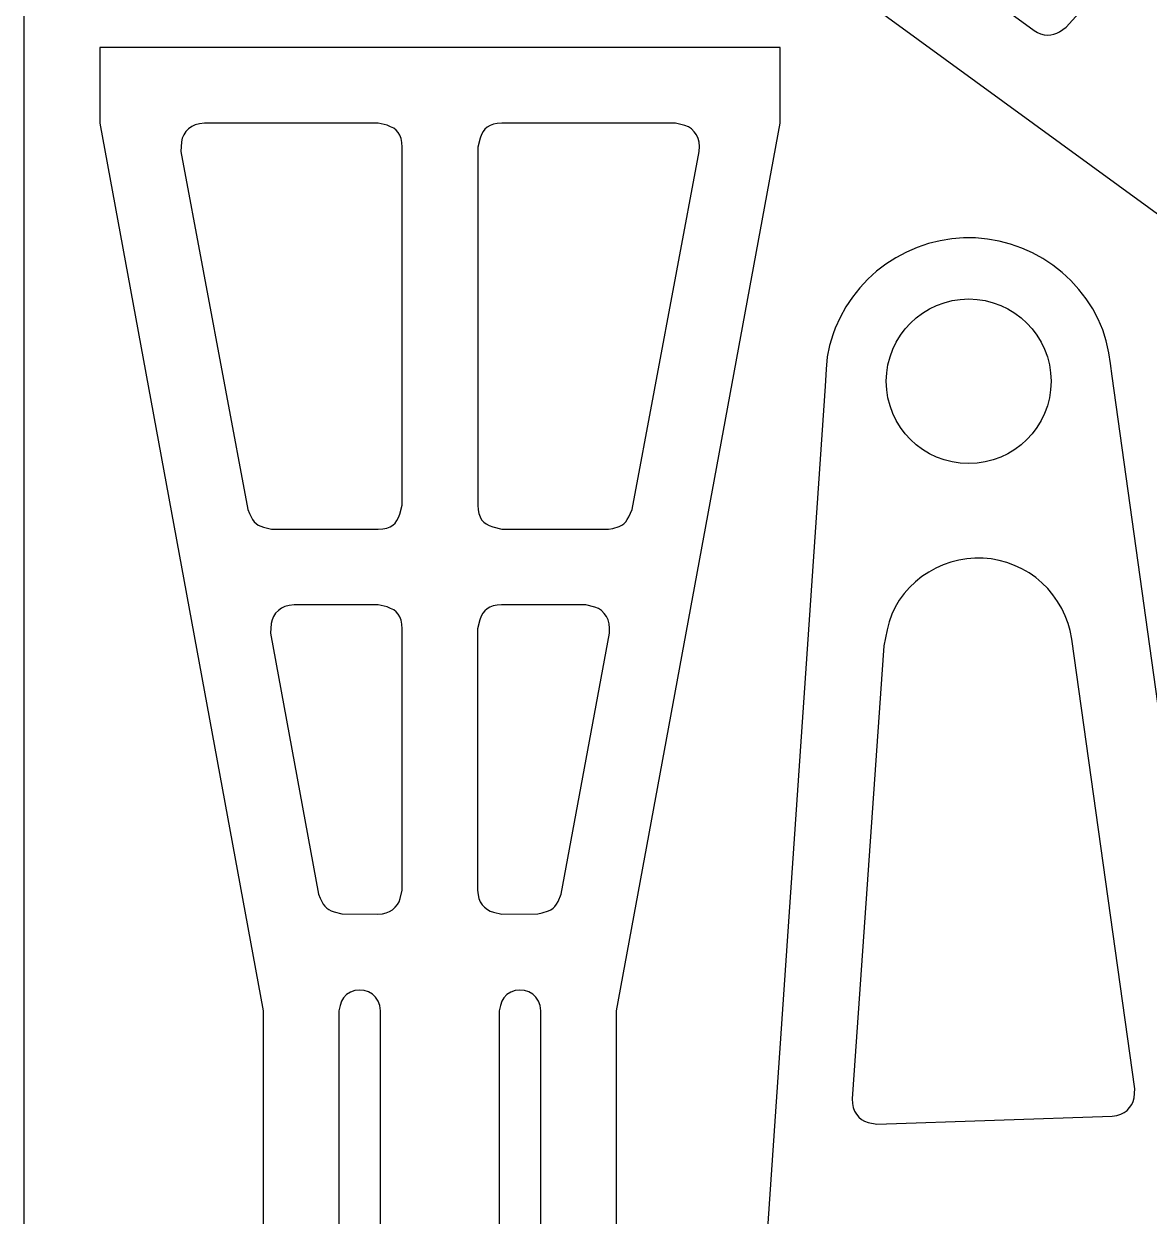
# Model space of a CAD drawing. Extents: x -26 to 610, y -14 to 610.
# Drawn here: x 0 to 74.4, y 453 to 532 of the extents above; entities that cross this region are included whole.
import ezdxf

# ---------------------------------------------------------------- set-up
doc = ezdxf.new("R2010")
doc.units = 0
doc.layers.add('default', color=7, linetype='CONTINUOUS')
doc.layers.add('offset', color=7, linetype='CONTINUOUS')

# ---------------------------------------------------------------- blocks, each defined once
blk = doc.blocks.new('Q1249')
at = {"layer": 'MATERIAL', "color": 5, "linetype": 'CONTINUOUS'}
blk.add_line((0, 609.6), (0, 0), dxfattribs=at)
blk = doc.blocks.new('p1')
at = {"layer": 'HOLE', "color": 18, "linetype": 'CONTINUOUS'}
for p, q in [((-103.37104, 16.646556), (-103.504023, 16.446466)), ((-103.188535, 16.829909), (-103.37104, 16.646556)), ((-102.974753, 16.984792), (-103.188535, 16.829909)), ((-102.749598, 17.092243), (-102.974753, 16.984792)), ((-102.500329, 17.155623), (-102.749598, 17.092243)), ((-102.214206, 17.178293), (-102.500329, 17.155623)), ((-101.878488, 17.163615), (-102.214206, 17.178293)), ((-78.173373, 12.725422), (-101.878488, 17.163615)), ((-103.602712, 16.215434), (-103.758131, 15.603723)), ((-103.504023, 16.446466), (-103.602712, 16.215434)), ((-103.758131, 15.603723), (-103.761722, 4.103701)), ((-77.692746, 12.510712), (-78.173373, 12.725422)), ((-77.511563, 12.407378), (-77.692746, 12.510712)), ((-77.3631, 12.29823), (-77.511563, 12.407378)), ((-77.242331, 12.1769), (-77.3631, 12.29823)), ((-77.144231, 12.037015), (-77.242331, 12.1769)), ((-77.063775, 11.872207), (-77.144231, 12.037015)), ((-76.935693, 11.442339), (-77.063775, 11.872207)), ((-76.878017, 11.164539), (-76.935693, 11.442339)), ((-76.880224, 4.095306), (-76.878017, 11.164539)), ((-70.873048, 11.143856), (-71.097629, 11.036071)), ((-70.6243, 11.207764), (-70.873048, 11.143856)), ((-70.338695, 11.23112), (-70.6243, 11.207764)), ((-70.003545, 11.217242), (-70.338695, 11.23112)), ((-52.721922, 8.035532), (-70.003545, 11.217242)), ((-71.723452, 10.267198), (-71.878487, 9.656478)), ((-71.625093, 10.497924), (-71.723452, 10.267198)), ((-71.492583, 10.697822), (-71.625093, 10.497924)), ((-71.310729, 10.881091), (-71.492583, 10.697822)), ((-71.097629, 11.036071), (-71.310729, 10.881091)), ((-71.878487, 9.656478), (-71.880225, 4.093745)), ((-52.24318, 7.823778), (-52.721922, 8.035532)), ((-52.062395, 7.721831), (-52.24318, 7.823778)), ((-51.913973, 7.614074), (-52.062395, 7.721831)), ((-51.792895, 7.49418), (-51.913973, 7.614074)), ((-51.694141, 7.355825), (-51.792895, 7.49418)), ((-51.61269, 7.192687), (-51.694141, 7.355825)), ((-51.481618, 6.766759), (-51.61269, 7.192687)), ((-51.421957, 6.491322), (-51.481618, 6.766759)), ((-51.396324, 4.104895), (-51.421957, 6.491322)), ((-45.900464, 6.362497), (-46.104717, 6.14807)), ((-45.645885, 6.529017), (-45.900464, 6.362497)), ((-45.344543, 6.638837), (-45.645885, 6.529017)), ((-45, 6.683164), (-45.344543, 6.638837)), ((45, 6.683164), (-45, 6.683164)), ((-46.347995, 5.61067), (-46.379893, 5.305285)), ((-46.255081, 5.89453), (-46.347995, 5.61067)), ((-46.104717, 6.14807), (-46.255081, 5.89453)), ((-46.379893, 5.305285), (-46.343975, 4.992025)), ((-46.343975, 4.992025), (-46.240776, 4.694081)), ((-103.761722, 4.103701), (-103.73557, 3.801522)), ((-77.031146, 3.510928), (-76.880224, 4.095306)), ((-71.880225, 4.093745), (-71.854072, 3.791566)), ((-51.523535, 3.550513), (-51.396324, 4.104895)), ((-46.240776, 4.694081), (-46.077742, 4.434551)), ((-46.077742, 4.434551), (-45.867989, 4.23685)), ((-45.867989, 4.23685), (-45.637434, 4.10549)), ((-45.637434, 4.10549), (-45.359448, 4.011531)), ((-45.359448, 4.011531), (-45, 3.923438)), ((-103.73557, 3.801522), (-103.684439, 3.543808)), ((-103.684439, 3.543808), (-103.606651, 3.325833)), ((-103.606651, 3.325833), (-103.500527, 3.14287)), ((-77.227598, 3.073469), (-77.121318, 3.274673)), ((-77.121318, 3.274673), (-77.031146, 3.510928)), ((-71.854072, 3.791566), (-71.802942, 3.533852)), ((-71.802942, 3.533852), (-71.725153, 3.315877)), ((-71.725153, 3.315877), (-71.619029, 3.132915)), ((-51.706691, 3.148439), (-51.601522, 3.337555)), ((-51.601522, 3.337555), (-51.523535, 3.550513)), ((-45, 3.923438), (45, 3.923438)), ((-103.500527, 3.14287), (-103.364388, 2.990194)), ((-103.364388, 2.990194), (-103.196556, 2.863079)), ((-103.196556, 2.863079), (-102.995351, 2.756798)), ((-102.995351, 2.756798), (-102.759096, 2.666626)), ((-102.759096, 2.666626), (-102.174718, 2.515705)), ((-102.174718, 2.515705), (-78.46822, 2.508302)), ((-78.46822, 2.508302), (-78.166041, 2.534454)), ((-78.166041, 2.534454), (-77.908327, 2.585585)), ((-77.908327, 2.585585), (-77.690352, 2.663373)), ((-77.690352, 2.663373), (-77.507389, 2.769497)), ((-77.507389, 2.769497), (-77.354713, 2.905636)), ((-77.354713, 2.905636), (-77.227598, 3.073469)), ((-71.619029, 3.132915), (-71.48289, 2.980239)), ((-71.48289, 2.980239), (-71.315058, 2.853123)), ((-71.315058, 2.853123), (-71.113854, 2.746843)), ((-71.113854, 2.746843), (-70.877598, 2.656671)), ((-70.877598, 2.656671), (-70.29322, 2.505749)), ((-70.29322, 2.505749), (-52.984228, 2.500344)), ((-52.984228, 2.500344), (-52.687855, 2.530015)), ((-52.687855, 2.530015), (-52.435833, 2.590005)), ((-52.435833, 2.590005), (-52.218798, 2.682018)), ((-52.218798, 2.682018), (-52.027389, 2.807758)), ((-52.027389, 2.807758), (-51.852241, 2.968928)), ((-51.852241, 2.968928), (-51.706691, 3.148439)), ((-103.415944, -3.049353), (-103.522162, -3.250591)), ((-103.288881, -2.881481), (-103.415944, -3.049353)), ((-103.136248, -2.745294), (-103.288881, -2.881481)), ((-102.953318, -2.639113), (-103.136248, -2.745294)), ((-102.735367, -2.561257), (-102.953318, -2.639113)), ((-102.477669, -2.510046), (-102.735367, -2.561257)), ((-102.175499, -2.483799), (-102.477669, -2.510046)), ((-78.468999, -2.483799), (-102.175499, -2.483799)), ((-77.884574, -2.634538), (-78.468999, -2.483799)), ((-77.648291, -2.724636), (-77.884574, -2.634538)), ((-77.447053, -2.830854), (-77.648291, -2.724636)), ((-77.279181, -2.957917), (-77.447053, -2.830854)), ((-77.142995, -3.11055), (-77.279181, -2.957917)), ((-77.036813, -3.29348), (-77.142995, -3.11055)), ((-71.534445, -3.049353), (-71.640662, -3.250591)), ((-71.407382, -2.881481), (-71.534445, -3.049353)), ((-71.254748, -2.745294), (-71.407382, -2.881481)), ((-71.071819, -2.639113), (-71.254748, -2.745294)), ((-70.853868, -2.561257), (-71.071819, -2.639113)), ((-70.59617, -2.510046), (-70.853868, -2.561257)), ((-70.293999, -2.483799), (-70.59617, -2.510046)), ((-52.985007, -2.483799), (-70.293999, -2.483799)), ((-52.432024, -2.616957), (-52.985007, -2.483799)), ((-52.219916, -2.697226), (-52.432024, -2.616957)), ((-52.031939, -2.804421), (-52.219916, -2.697226)), ((-51.854002, -2.95189), (-52.031939, -2.804421)), ((-51.694722, -3.128759), (-51.854002, -2.95189)), ((-51.571046, -3.321508), (-51.694722, -3.128759)), ((-103.61226, -3.486874), (-103.762999, -4.071299)), ((-103.522162, -3.250591), (-103.61226, -3.486874)), ((-76.958957, -3.511431), (-77.036813, -3.29348)), ((-76.907746, -3.769129), (-76.958957, -3.511431)), ((-76.881499, -4.071299), (-76.907746, -3.769129)), ((-71.73076, -3.486874), (-71.881499, -4.071299)), ((-71.640662, -3.250591), (-71.73076, -3.486874)), ((-51.481369, -3.539518), (-51.571046, -3.321508)), ((-51.424089, -3.79217), (-51.481369, -3.539518)), ((-51.397604, -4.088845), (-51.424089, -3.79217)), ((-45, -3.923438), (-45.344543, -3.967764)), ((45, -3.923438), (-45, -3.923438)), ((-103.762999, -4.071299), (-103.762999, -9.983019)), ((-76.881499, -11.140532), (-76.881499, -4.071299)), ((-71.881499, -4.071299), (-71.881499, -9.634032)), ((-51.423981, -6.475264), (-51.397604, -4.088845)), ((-46.255081, -4.712072), (-46.347995, -4.995932)), ((-46.104717, -4.458532), (-46.255081, -4.712072)), ((-45.900464, -4.244105), (-46.104717, -4.458532)), ((-45.645885, -4.077584), (-45.900464, -4.244105)), ((-45.344543, -3.967764), (-45.645885, -4.077584)), ((-46.347995, -4.995932), (-46.379893, -5.301317)), ((-46.379893, -5.301317), (-46.343975, -5.614577)), ((-46.343975, -5.614577), (-46.240776, -5.912521)), ((-46.240776, -5.912521), (-46.077742, -6.172051)), ((-46.077742, -6.172051), (-45.867989, -6.369752)), ((-51.620863, -7.178557), (-51.551171, -6.983059)), ((-51.551171, -6.983059), (-51.423981, -6.475264)), ((-45.867989, -6.369752), (-45.637434, -6.501111)), ((-45.637434, -6.501111), (-45.359448, -6.595071)), ((-45.359448, -6.595071), (-45, -6.683164)), ((-45, -6.683164), (45, -6.683164)), ((-52.463163, -7.913402), (-52.065755, -7.711755)), ((-52.065755, -7.711755), (-51.918858, -7.603728)), ((-51.918858, -7.603728), (-51.799329, -7.482868)), ((-51.799329, -7.482868), (-51.70179, -7.343153)), ((-51.70179, -7.343153), (-51.620863, -7.178557)), ((-70.007044, -11.195382), (-52.724429, -8.019068)), ((-52.724429, -8.019068), (-52.463163, -7.913402)), ((-103.762999, -9.983019), (-103.762999, -10.002009)), ((-103.762999, -10.002009), (-103.762999, -15.571322)), ((-71.881499, -9.634032), (-71.834463, -9.966155)), ((-71.834463, -9.966155), (-71.75978, -10.242811)), ((-71.75978, -10.242811), (-71.651888, -10.475876)), ((-71.651888, -10.475876), (-71.505221, -10.677228)), ((-71.505221, -10.677228), (-71.314217, -10.858744)), ((-71.314217, -10.858744), (-71.10105, -11.004408)), ((-71.10105, -11.004408), (-70.880463, -11.098533)), ((-77.072321, -11.849568), (-77.004094, -11.652463)), ((-77.004094, -11.652463), (-76.881499, -11.140532)), ((-70.880463, -11.098533), (-70.635742, -11.15349)), ((-70.635742, -11.15349), (-70.007044, -11.195382)), ((-78.177343, -12.701011), (-77.914901, -12.593196)), ((-77.914901, -12.593196), (-77.515946, -12.388195)), ((-77.515946, -12.388195), (-77.368759, -12.278784)), ((-77.368759, -12.278784), (-77.249316, -12.156617)), ((-77.249316, -12.156617), (-77.152283, -12.015582)), ((-77.152283, -12.015582), (-77.072321, -11.849568)), ((-101.883842, -17.131801), (-78.177343, -12.701011)), ((-103.762999, -15.571322), (-103.715645, -15.904008)), ((-103.715645, -15.904008), (-103.640707, -16.181073)), ((-103.640707, -16.181073), (-103.532538, -16.414421)), ((-103.532538, -16.414421), (-103.385487, -16.615957)), ((-103.385487, -16.615957), (-103.193907, -16.797585)), ((-103.193907, -16.797585), (-102.9801, -16.943231)), ((-102.9801, -16.943231), (-102.758955, -17.03712)), ((-102.758955, -17.03712), (-102.513707, -17.091608)), ((-102.513707, -17.091608), (-101.883842, -17.131801))]:
    blk.add_line(p, q, dxfattribs=at)
at = {"layer": 'MATERIAL', "color": 5, "linetype": 'CONTINUOUS'}
for p, q in [((-103.762999, 22.516981), (-108.762999, 22.516981)), ((-108.762999, 22.516981), (-108.762999, -22.483019)), ((-45, 11.683164), (-103.762999, 22.516981)), ((45, 11.683164), (-45, 11.683164)), ((-103.762999, -22.483019), (-45, -11.683164)), ((-45, -11.683164), (45, -11.683164)), ((-108.762999, -22.483019), (-103.762999, -22.483019))]:
    blk.add_line(p, q, dxfattribs=at)
at = {"layer": 'offset', "color": 1, "linetype": 'CONTINUOUS'}
for p, q in [((-103.762999, 22.516981), (-108.762999, 22.516981)), ((-108.762999, 22.516981), (-108.762999, -22.483019)), ((-45, 11.683164), (-103.762999, 22.516981)), ((45, 11.683164), (-45, 11.683164)), ((-103.762999, -22.483019), (-45, -11.683164)), ((-45, -11.683164), (45, -11.683164)), ((-108.762999, -22.483019), (-103.762999, -22.483019))]:
    blk.add_line(p, q, dxfattribs=at)
blk = doc.blocks.new('p5')
at = {"layer": 'HOLE', "color": 18, "linetype": 'CONTINUOUS'}
for p, q in [((-75.230525, -8.497155), (-75.230525, -6.62886)), ((-75.351957, -9.01253), (-75.230525, -8.497155)), ((-75.638034, -9.560823), (-75.51407, -9.390605)), ((-75.51407, -9.390605), (-75.422398, -9.212197)), ((-75.422398, -9.212197), (-75.351957, -9.01253)), ((-106.104458, -13.126789), (-76.654458, -10.076206)), ((-76.654458, -10.076206), (-76.411322, -10.031194)), ((-76.411322, -10.031194), (-76.185209, -9.955596)), ((-76.185209, -9.955596), (-75.979021, -9.850966)), ((-75.979021, -9.850966), (-75.795662, -9.718857)), ((-75.795662, -9.718857), (-75.638034, -9.560823))]:
    blk.add_line(p, q, dxfattribs=at)
at = {"layer": 'MATERIAL', "color": 5, "linetype": 'CONTINUOUS'}
blk.add_line((-143.636775, -22.04136), (-31.979082, -10.475225), dxfattribs=at)
at = {"layer": 'offset', "color": 1, "linetype": 'CONTINUOUS'}
blk.add_line((-143.636775, -22.04136), (-31.979082, -10.475225), dxfattribs=at)
blk = doc.blocks.new('p4')
at = {"layer": 'HOLE', "color": 18, "linetype": 'CONTINUOUS'}
for p, q in [((47.183956, 9.358046), (17.302023, 6.215313)), ((47.78127, 9.274792), (47.183956, 9.358046)), ((48.012237, 9.208493), (47.78127, 9.274792)), ((48.218557, 9.10888), (48.012237, 9.208493)), ((48.415591, 8.963307), (48.218557, 9.10888)), ((48.592144, 8.785172), (48.415591, 8.963307)), ((48.729114, 8.588863), (48.592144, 8.785172)), ((48.829999, 8.363217), (48.729114, 8.588863)), ((48.898295, 8.097068), (48.829999, 8.363217)), ((48.9375, 7.779254), (48.898295, 8.097068)), ((48.9375, -7.779257), (48.9375, 7.779254)), ((15.241981, 5.629469), (14.767404, 5.373451)), ((15.738087, 5.844261), (15.241981, 5.629469)), ((16.247866, 6.014), (15.738087, 5.844261)), ((16.724391, 6.128199), (16.247866, 6.014)), ((17.302023, 6.215313), (16.724391, 6.128199)), ((13.892636, 4.745019), (13.498865, 4.377465)), ((14.31657, 5.077834), (13.892636, 4.745019)), ((14.767404, 5.373451), (14.31657, 5.077834)), ((13.138649, 3.977524), (12.815331, 3.547478)), ((13.498865, 4.377465), (13.138649, 3.977524)), ((12.815331, 3.547478), (12.530525, 3.090875)), ((12.285641, 2.611419), (12.082087, 2.112818)), ((12.530525, 3.090875), (12.285641, 2.611419)), ((11.921271, 1.598778), (11.804603, 1.073003)), ((12.082087, 2.112818), (11.921271, 1.598778)), ((11.804603, 1.073003), (11.733491, 0.5392)), ((11.733491, 0.5392), (11.709343, 0.001075)), ((11.709343, 0.001075), (11.733019, -0.536447)), ((11.733019, -0.536447), (11.803556, -1.068764)), ((11.803556, -1.068764), (11.919633, -1.592656)), ((11.919633, -1.592656), (12.079929, -2.104902)), ((12.079929, -2.104902), (12.283124, -2.60228)), ((12.283124, -2.60228), (12.527896, -3.081572)), ((12.527896, -3.081572), (12.812925, -3.539555)), ((12.812925, -3.539555), (13.13689, -3.973008)), ((13.13689, -3.973008), (13.498504, -4.378948)), ((13.498504, -4.378948), (13.894982, -4.754029)), ((13.894982, -4.754029), (14.320742, -5.091337)), ((14.320742, -5.091337), (14.769985, -5.383549)), ((14.769985, -5.383549), (15.236326, -5.623354)), ((15.236326, -5.623354), (15.717192, -5.812516)), ((15.717192, -5.812516), (16.254538, -5.97401)), ((16.254538, -5.97401), (17.302048, -6.215374)), ((17.302048, -6.215374), (47.183959, -9.35805)), ((48.792227, -8.364587), (48.9375, -7.779257)), ((48.581487, -8.782122), (48.702133, -8.587352)), ((48.702133, -8.587352), (48.792227, -8.364587)), ((47.183959, -9.35805), (47.50413, -9.352301)), ((47.50413, -9.352301), (47.775961, -9.312217)), ((47.775961, -9.312217), (48.010922, -9.235487)), ((48.010922, -9.235487), (48.22048, -9.119801)), ((48.22048, -9.119801), (48.416104, -8.962848)), ((48.416104, -8.962848), (48.581487, -8.782122))]:
    blk.add_line(p, q, dxfattribs=at)
blk.add_circle((-0.000081, -0.000072), 5.449339, dxfattribs=at)
at = {"layer": 'MATERIAL', "color": 5, "linetype": 'CONTINUOUS'}
for p, q in [((125.5, 22.5), (0, 9.5)), ((0, 9.5), (-0.859866, 9.424547)), ((-3.811971, 8.712018), (-4.507951, 8.368907)), ((-3.099782, 8.986168), (-3.811971, 8.712018)), ((-2.351671, 9.193252), (-3.099782, 8.986168)), ((-1.563444, 9.338075), (-2.351671, 9.193252)), ((-0.859866, 9.424547), (-1.563444, 9.338075)), ((-5.182769, 7.962756), (-5.827386, 7.500222)), ((-4.507951, 8.368907), (-5.182769, 7.962756)), ((-5.827386, 7.500222), (-6.432759, 6.98796)), ((-6.99038, 6.431746), (-7.497081, 5.83218)), ((-6.432759, 6.98796), (-6.99038, 6.431746)), ((-7.497081, 5.83218), (-7.951209, 5.193068)), ((-7.951209, 5.193068), (-8.350882, 4.519016)), ((-8.350882, 4.519016), (-8.694214, 3.814625)), ((-8.694214, 3.814625), (-8.979322, 3.084498)), ((-8.979322, 3.084498), (-9.204322, 2.33324)), ((-9.204322, 2.33324), (-9.367329, 1.565452)), ((-9.367329, 1.565452), (-9.46646, 0.785738)), ((-9.46646, 0.785738), (-9.499831, -0.001299)), ((-9.499831, -0.001299), (-9.465709, -0.788818)), ((-9.465709, -0.788818), (-9.365105, -1.569753)), ((-9.365105, -1.569753), (-9.200244, -2.339166)), ((-9.200244, -2.339166), (-8.973352, -3.092117)), ((-8.973352, -3.092117), (-8.686655, -3.823666)), ((-8.686655, -3.823666), (-8.342379, -4.528875)), ((-8.342379, -4.528875), (-7.94275, -5.202803)), ((-7.94275, -5.202803), (-7.489994, -5.840512)), ((-7.489994, -5.840512), (-6.986336, -6.437063)), ((-6.986336, -6.437063), (-6.434265, -6.988208)), ((-6.434265, -6.988208), (-5.837903, -7.493769)), ((-5.837903, -7.493769), (-5.200589, -7.95104)), ((-5.200589, -7.95104), (-4.525437, -8.356688)), ((-4.525437, -8.356688), (-3.81556, -8.707382)), ((-3.81556, -8.707382), (-3.447145, -8.860985)), ((-3.447145, -8.860985), (-2.678941, -9.117485)), ((-2.678941, -9.117485), (-1.937603, -9.293113)), ((-1.937603, -9.293113), (-1.13457, -9.40583)), ((-1.13457, -9.40583), (0, -9.5)), ((0, -9.5), (125.5, -22.5))]:
    blk.add_line(p, q, dxfattribs=at)
at = {"layer": 'offset', "color": 1, "linetype": 'CONTINUOUS'}
for p, q in [((125.5, 22.5), (0, 9.5)), ((0, 9.5), (-0.859866, 9.424547)), ((-3.811971, 8.712018), (-4.507951, 8.368907)), ((-3.099782, 8.986168), (-3.811971, 8.712018)), ((-2.351671, 9.193252), (-3.099782, 8.986168)), ((-1.563444, 9.338075), (-2.351671, 9.193252)), ((-0.859866, 9.424547), (-1.563444, 9.338075)), ((-5.182769, 7.962756), (-5.827386, 7.500222)), ((-4.507951, 8.368907), (-5.182769, 7.962756)), ((-5.827386, 7.500222), (-6.432759, 6.98796)), ((-6.99038, 6.431746), (-7.497081, 5.83218)), ((-6.432759, 6.98796), (-6.99038, 6.431746)), ((-7.497081, 5.83218), (-7.951209, 5.193068)), ((-7.951209, 5.193068), (-8.350882, 4.519016)), ((-8.350882, 4.519016), (-8.694214, 3.814625)), ((-8.694214, 3.814625), (-8.979322, 3.084498)), ((-8.979322, 3.084498), (-9.204322, 2.33324)), ((-9.204322, 2.33324), (-9.367329, 1.565452)), ((-9.367329, 1.565452), (-9.46646, 0.785738)), ((-9.46646, 0.785738), (-9.499831, -0.001299)), ((-9.499831, -0.001299), (-9.465709, -0.788818)), ((-9.465709, -0.788818), (-9.365105, -1.569753)), ((-9.365105, -1.569753), (-9.200244, -2.339166)), ((-9.200244, -2.339166), (-8.973352, -3.092117)), ((-8.973352, -3.092117), (-8.686655, -3.823666)), ((-8.686655, -3.823666), (-8.342379, -4.528875)), ((-8.342379, -4.528875), (-7.94275, -5.202803)), ((-7.94275, -5.202803), (-7.489994, -5.840512)), ((-7.489994, -5.840512), (-6.986336, -6.437063)), ((-6.986336, -6.437063), (-6.434265, -6.988208)), ((-6.434265, -6.988208), (-5.837903, -7.493769)), ((-5.837903, -7.493769), (-5.200589, -7.95104)), ((-5.200589, -7.95104), (-4.525437, -8.356688)), ((-4.525437, -8.356688), (-3.81556, -8.707382)), ((-3.81556, -8.707382), (-3.447145, -8.860985)), ((-3.447145, -8.860985), (-2.678941, -9.117485)), ((-2.678941, -9.117485), (-1.937603, -9.293113)), ((-1.937603, -9.293113), (-1.13457, -9.40583)), ((-1.13457, -9.40583), (0, -9.5)), ((0, -9.5), (125.5, -22.5))]:
    blk.add_line(p, q, dxfattribs=at)

msp = doc.modelspace()

# ---------------------------------------------------------------- block references
at = {"layer": 'default'}
msp.add_blockref('Q1249', (0, 0), dxfattribs=at)
for name, p, rotation in [('p5', (130.546418, 487.72423), -42), ('p1', (27.516981, 421.637001), -90), ('p4', (62.507899, 508.305636), -88)]:
    msp.add_blockref(name, p, dxfattribs=dict(at, rotation=rotation))

doc.saveas('drawing.dxf')
